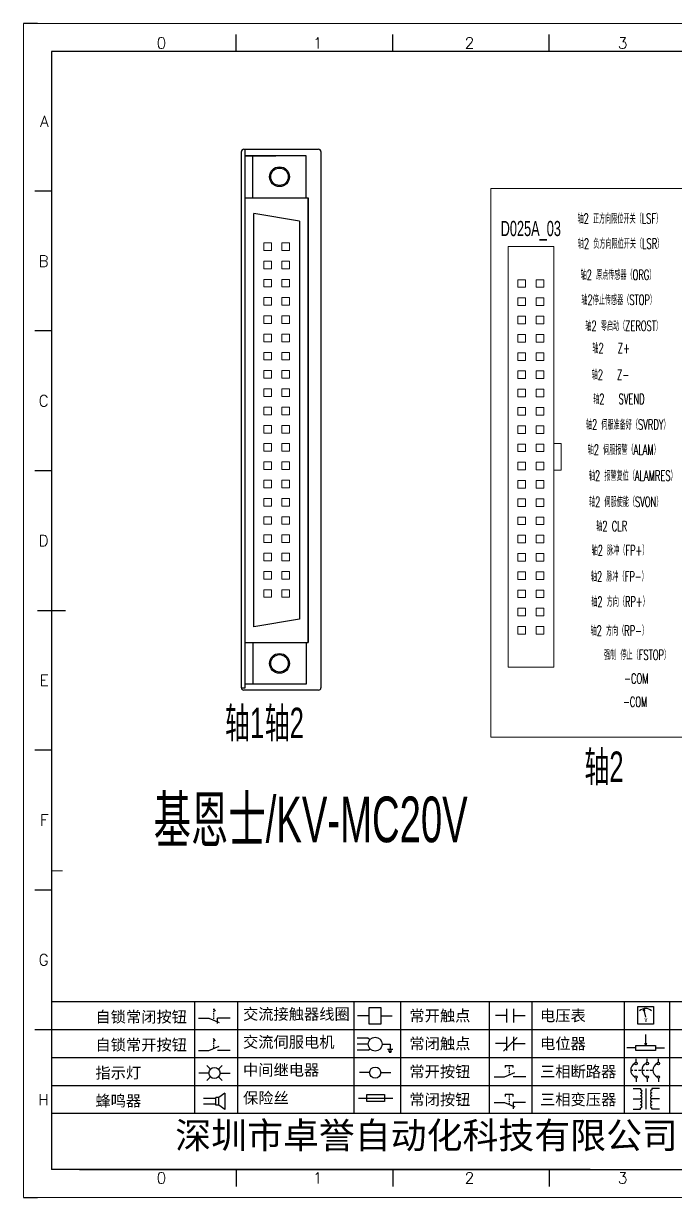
# Model space of a CAD drawing. Header units: millimetres. Extents: x 15130 to 37766, y 5931 to 11073.
# Drawn here: x 23331.7 to 23460.3, y 9752 to 9983.5 of the extents above; entities that cross this region are included whole.
import ezdxf
from ezdxf.enums import TextEntityAlignment as Align

# ---------------------------------------------------------------- set-up
doc = ezdxf.new("R2010")
doc.units = ezdxf.units.MM
doc.layers.add('1', color=3, linetype='Continuous', lineweight=20)
doc.layers.add('Dimension', color=3, linetype='Continuous', lineweight=13)
doc.layers.add('AE_BOR', color=1, linetype='Continuous')
doc.layers.add('Z_OM_GAIKEI', color=7, linetype='Continuous')
doc.styles.get("Standard").update_dxf_attribs({"font": ''})
doc.styles.add('WD', font='romans.shx', dxfattribs={"bigfont": 'gbcbig.shx'})
doc.styles.add('样式 8', font='arial.ttf')
doc.styles.add('汉字', font='')
doc.styles.get('Standard').set_extended_font_data('SimSun')
doc.styles.get('汉字').set_extended_font_data('新宋体')

# ---------------------------------------------------------------- blocks, each defined once
blk = doc.blocks.new('*U8')
at = {"linetype": 'ByBlock'}
for p, q in [((-1909.23, -780.45), (-1909.23, -780.67)), ((-1909.23, -780.45), (-1908.92, -780.84)), ((-1909.23, -780.84), (-1909.23, -781.05)), ((-1911.92, -782.07), (-1910.06, -782.07)), ((-1910.06, -782.07), (-1908.18, -782.88)), ((-1909.23, -781.23), (-1909.23, -781.44)), ((-1909.23, -781.61), (-1909.23, -781.83)), ((-1909.23, -782), (-1909.23, -782.21)), ((-1909.23, -782.38), (-1909.23, -782.43)), ((-1908.52, -783.07), (-1908.52, -782.07)), ((-1906.25, -782.07), (-1908.52, -782.07))]:
    blk.add_line(p, q, dxfattribs=at)
blk = doc.blocks.new('*U11')
at = {"linetype": 'ByBlock'}
for p, q in [((-1908.88, -791.17), (-1909.23, -790.71)), ((-1909.23, -790.71), (-1909.23, -790.92)), ((-1909.23, -791.09), (-1909.23, -791.31)), ((-1909.23, -791.48), (-1909.23, -791.69)), ((-1911.92, -792.89), (-1910.06, -792.89)), ((-1910.06, -792.89), (-1908.18, -792.08)), ((-1909.23, -791.86), (-1909.23, -792.08)), ((-1909.23, -792.25), (-1909.23, -792.47)), ((-1906.25, -792.89), (-1908.52, -792.89))]:
    blk.add_line(p, q, dxfattribs=at)
blk = doc.blocks.new('蜂鸣器')
at = {"linetype": 'ByBlock'}
for p, q in [((-1907.17, -795.53), (-1908.25, -796.26)), ((-1907.17, -795.53), (-1907.17, -798.41)), ((-1908.8, -796.48), (-1911.01, -796.48)), ((-1908.8, -797.46), (-1911.01, -797.46)), ((-1908.25, -796.26), (-1908.8, -796.26)), ((-1908.8, -797.68), (-1908.8, -796.26)), ((-1908.25, -797.68), (-1908.8, -797.68)), ((-1908.25, -797.68), (-1908.25, -796.26)), ((-1907.17, -798.41), (-1908.25, -797.68))]:
    blk.add_line(p, q, dxfattribs=at)
blk = doc.blocks.new('指示灯')
at = {"linetype": 'ByBlock'}
for p, q in [((-1854.25, -776.92), (-1856.06, -776.92)), ((-1854.62, -775.59), (-1853.97, -776.23)), ((-1851.9, -775.59), (-1852.54, -776.23)), ((-1852.26, -776.92), (-1850.45, -776.92)), ((-1854.62, -778.25), (-1853.97, -777.61)), ((-1851.9, -778.25), (-1852.54, -777.61))]:
    blk.add_line(p, q, dxfattribs=at)
blk.add_circle((-1853.26, -776.92), 0.992, dxfattribs=at)
blk = doc.blocks.new('交流接触器线圈')
at = {"linetype": 'ByBlock'}
for p, q in [((-1880.82, -781.77), (-1882.87, -781.77)), ((-1878.72, -781.77), (-1876.67, -781.77))]:
    blk.add_line(p, q, dxfattribs=at)
blk.add_lwpolyline([(-1880.82, -780.28), (-1878.72, -780.28), (-1878.72, -783.26), (-1880.82, -783.26)], close=True, dxfattribs=at)
blk = doc.blocks.new('交流伺服电机')
at = {"linetype": 'ByBlock'}
for p, q in [((-1880.97, -785.75), (-1882.94, -785.75)), ((-1880.97, -786.85), (-1882.94, -786.85)), ((-1880.97, -785.75), (-1880.65, -786.03)), ((-1878.49, -786.85), (-1877.07, -786.85)), ((-1877.07, -786.85), (-1877.07, -787.72)), ((-1880.97, -787.94), (-1882.94, -787.94)), ((-1880.97, -787.94), (-1880.65, -787.67)), ((-1877.54, -787.72), (-1876.59, -787.72)), ((-1877.38, -788.01), (-1876.75, -788.01)), ((-1877.23, -788.29), (-1876.9, -788.29))]:
    blk.add_line(p, q, dxfattribs=at)
blk.add_circle((-1879.73, -786.85), 1.24, dxfattribs=at)
blk = doc.blocks.new('中间继电器')
at = {"linetype": 'ByBlock'}
for p, q in [((-1880.72, -791.92), (-1882.54, -791.92)), ((-1878.74, -791.92), (-1876.92, -791.92))]:
    blk.add_line(p, q, dxfattribs=at)
blk.add_circle((-1879.73, -791.92), 0.992, dxfattribs=at)
blk = doc.blocks.new('保险丝')
at = {"linetype": 'ByBlock'}
blk.add_line((-1882.72, -796.49), (-1876.55, -796.49), dxfattribs=at)
blk.add_lwpolyline([(-1881.2, -795.86), (-1878.06, -795.86), (-1878.06, -797.12), (-1881.2, -797.12)], close=True, dxfattribs=at)
blk = doc.blocks.new('常开按钮')
at = {"linetype": 'ByBlock'}
for p, q in [((-1910.06, -787.73), (-1908.18, -786.93)), ((-1909.9, -785.68), (-1908.56, -785.68)), ((-1909.9, -785.68), (-1909.9, -786.07)), ((-1909.23, -785.68), (-1909.23, -785.89)), ((-1909.23, -786.06), (-1909.23, -786.28)), ((-1909.23, -786.45), (-1909.23, -786.67)), ((-1909.23, -786.84), (-1909.23, -787.05)), ((-1909.23, -787.22), (-1909.23, -787.38)), ((-1908.56, -785.68), (-1908.56, -786.07)), ((-1911.92, -787.73), (-1910.06, -787.73)), ((-1906.25, -787.73), (-1908.52, -787.73))]:
    blk.add_line(p, q, dxfattribs=at)
blk = doc.blocks.new('常开触点')
at = {"linetype": 'ByBlock'}
for p, q in [((-1853.82, -782.99), (-1853.82, -780.56)), ((-1852.6, -782.99), (-1852.6, -780.56)), ((-1853.82, -781.77), (-1855.88, -781.77)), ((-1852.6, -781.77), (-1850.55, -781.77))]:
    blk.add_line(p, q, dxfattribs=at)
blk = doc.blocks.new('常闭触点')
at = {"linetype": 'ByBlock'}
for p, q in [((-1853.82, -786.77), (-1855.88, -786.77)), ((-1852.01, -785.66), (-1854.43, -788.1)), ((-1853.82, -787.99), (-1853.82, -785.56)), ((-1852.6, -787.99), (-1852.6, -785.56)), ((-1852.6, -786.77), (-1850.55, -786.77))]:
    blk.add_line(p, q, dxfattribs=at)
blk = doc.blocks.new('常闭按钮')
at = {"linetype": 'ByBlock'}
for p, q in [((-1854.11, -790.83), (-1852.77, -790.83)), ((-1854.11, -790.83), (-1854.11, -791.22)), ((-1853.44, -790.83), (-1853.44, -791.04)), ((-1853.44, -791.21), (-1853.44, -791.43)), ((-1853.44, -791.6), (-1853.44, -791.82)), ((-1852.77, -790.83), (-1852.77, -791.22)), ((-1856.13, -792.28), (-1854.28, -792.28)), ((-1854.28, -792.28), (-1852.4, -793.09)), ((-1853.44, -791.99), (-1853.44, -792.2)), ((-1853.44, -792.37), (-1853.44, -792.53)), ((-1850.47, -792.28), (-1852.73, -792.28)), ((-1852.73, -792.28), (-1852.73, -793.43))]:
    blk.add_line(p, q, dxfattribs=at)
blk = doc.blocks.new('电压表')
at = {"linetype": 'ByBlock'}
for p, q in [((-1814.84, -780.75), (-1814.91, -781.13)), ((-1814.6, -781.05), (-1814.91, -781.13)), ((-1814.84, -780.75), (-1814.46, -782.26)), ((-1814.84, -780.75), (-1814.6, -781.05))]:
    blk.add_line(p, q, dxfattribs=at)
blk.add_lwpolyline([(-1815.84, -780.34), (-1813.07, -780.34), (-1813.07, -783.49), (-1815.84, -783.49)], close=True, dxfattribs=at)
blk.add_arc((-1814.46, -782.26), 1.56, 46.8313, 133.1687, dxfattribs=at)
at = {"linetype": 'ByBlock', "insert": (-1814.7, -782.39), "char_height": 0.75, "width": 0.6768, "attachment_point": 1}
blk.add_mtext('V', dxfattribs=at)
blk = doc.blocks.new('电位器')
at = {"linetype": 'ByBlock'}
for p, q in [((-1814.45, -787.3), (-1814.45, -785.39)), ((-1814.45, -787.3), (-1814.62, -786.96)), ((-1814.62, -786.96), (-1814.27, -786.96)), ((-1814.45, -787.3), (-1814.27, -786.96)), ((-1816.21, -787.75), (-1817.79, -787.75)), ((-1812.68, -787.75), (-1811.1, -787.75))]:
    blk.add_line(p, q, dxfattribs=at)
blk.add_lwpolyline([(-1816.21, -787.3), (-1812.68, -787.3), (-1812.68, -788.2), (-1816.21, -788.2)], close=True, dxfattribs=at)
blk = doc.blocks.new('三相断路器')
at = {"linetype": 'ByBlock'}
for p, q in [((-1816.17, -790.33), (-1816.17, -789.7)), ((-1814.17, -790.33), (-1814.17, -789.7)), ((-1812.18, -790.33), (-1812.18, -789.7)), ((-1817.14, -791.74), (-1816.72, -791.74)), ((-1816.45, -791.74), (-1816.03, -791.74)), ((-1816.17, -793.19), (-1816.17, -793.83)), ((-1815.76, -791.74), (-1815.34, -791.74)), ((-1815.07, -791.74), (-1814.65, -791.74)), ((-1814.38, -791.74), (-1813.96, -791.74)), ((-1814.17, -793.19), (-1814.17, -793.83)), ((-1813.69, -791.74), (-1813.27, -791.74)), ((-1812.18, -793.19), (-1812.18, -793.83))]:
    blk.add_line(p, q, dxfattribs=at)
for centre in [(-1816.17, -790.55), (-1814.17, -790.55), (-1812.18, -790.55), (-1816.17, -792.98), (-1814.17, -792.98), (-1812.18, -792.98)]:
    blk.add_circle(centre, 0.219, dxfattribs=at)
for centre in [(-1815.81, -791.74), (-1813.82, -791.74), (-1811.83, -791.74)]:
    blk.add_arc(centre, 1.32, 115.5791, 244.4209, dxfattribs=at)
blk = doc.blocks.new('三相变压器')
at = {"linetype": 'ByBlock'}
for p, q in [((-1816.69, -795.03), (-1815.37, -795.03)), ((-1815.37, -795.03), (-1815.37, -795.24)), ((-1814.34, -798.7), (-1814.34, -795.04)), ((-1812, -795.03), (-1813.32, -795.03)), ((-1813.32, -795.03), (-1813.32, -795.24)), ((-1816.69, -796.87), (-1815.37, -796.87)), ((-1812, -796.87), (-1813.32, -796.87)), ((-1816.69, -798.71), (-1815.37, -798.71)), ((-1815.37, -798.71), (-1815.37, -798.5)), ((-1813.32, -798.71), (-1813.32, -798.5)), ((-1812, -798.71), (-1813.32, -798.71))]:
    blk.add_line(p, q, dxfattribs=at)
for centre, start, end in [((-1815.37, -795.51), 270, 90), ((-1815.37, -796.06), 270, 90), ((-1813.32, -795.51), 90, 270), ((-1813.32, -796.06), 90, 270), ((-1815.37, -796.6), 270, 90), ((-1815.37, -797.14), 270, 90), ((-1815.37, -797.68), 270, 90), ((-1815.37, -798.23), 270, 90), ((-1813.32, -796.6), 90, 270), ((-1813.32, -797.14), 90, 270), ((-1813.32, -797.68), 90, 270), ((-1813.32, -798.23), 90, 270)]:
    blk.add_arc(centre, 0.271, start, end, dxfattribs=at)
blk = doc.blocks.new('电控横A4')
for p, q in [((292, -5), (5, -5)), ((5, -5), (5, -205)), ((10.03, -205), (289.53, -205))]:
    blk.add_line(p, q)
at = {"lineweight": 9, "ltscale": 0.1}
for p, q in [((5, -151.57), (7, -151.57)), ((101.34, -205), (130.8, -205))]:
    blk.add_line(p, q, dxfattribs=at)
at = {"linetype": 'ByBlock'}
for p, q in [((292, -175), (5, -175)), ((292, -180), (5, -180)), ((292, -185), (5, -185)), ((292, -190), (5, -190)), ((292, -195), (5, -195))]:
    blk.add_line(p, q, dxfattribs=at)
at = {"color": 0, "lineweight": -2}
for p, q in [((30.58, -175), (30.58, -195)), ((38.26, -175), (38.26, -195)), ((59.05, -175), (59.05, -195)), ((67.4, -175), (67.4, -195)), ((83.26, -175), (83.26, -195)), ((90.91, -175), (90.91, -195)), ((107.4, -175), (107.4, -195)), ((115.5, -175), (115.5, -195))]:
    blk.add_line(p, q, dxfattribs=at)
at = {"color": 0, "ltscale": 2}
blk.add_line((101.34, -205), (5, -205), dxfattribs=at)
at = {"layer": 'AE_BOR', "lineweight": 30}
for p, q in [((2.53, 0), (0, 0)), ((0, -210), (2.53, -210))]:
    blk.add_line(p, q, dxfattribs=at)
at = {"layer": 'AE_BOR', "color": 1, "lineweight": 15}
for p, q in [((0, 0), (297, 0)), ((0, -210), (0, 0)), ((297, -210), (0, -210))]:
    blk.add_line(p, q, dxfattribs=at)
at = {"layer": 'AE_BOR'}
for p, q in [((38.03, -5), (38.03, -2)), ((66.03, -5), (66.03, -2)), ((94.03, -5), (94.03, -2)), ((5, -30), (2, -30)), ((5, -55), (2, -55)), ((5, -80), (2, -80)), ((5, -130), (2, -130)), ((5, -155), (2, -155)), ((5, -180), (2, -180)), ((38.03, -205), (38.03, -208)), ((66.03, -205), (66.03, -208)), ((94.03, -205), (94.03, -208))]:
    blk.add_line(p, q, dxfattribs=at)
at = {"layer": 'AE_BOR', "color": 2, "lineweight": 30}
blk.add_line((2.5, -105), (7.5, -105), dxfattribs=at)
at = {"linetype": 'ByBlock'}
for name, p in [('*U8', (1943.19, 604.18)), ('交流接触器线圈', (1942.62, 604.27)), ('常开触点', (1940.27, 604.3)), ('电压表', (1925.71, 604.52)), ('*U11', (1943.19, 609.18)), ('交流伺服电机', (1942.62, 604.27)), ('常闭触点', (1940.27, 604.3)), ('电位器', (1925.71, 604.52)), ('指示灯', (1887.41, 589.18)), ('中间继电器', (1942.62, 604.27)), ('常开按钮', (1996.06, 599.3)), ('三相断路器', (1925.71, 604.52)), ('三相变压器', (1925.71, 604.52)), ('蜂鸣器', (1943.19, 604.18)), ('保险丝', (1942.62, 604.27)), ('常闭按钮', (1940.27, 599.3))]:
    blk.add_blockref(name, p, dxfattribs=at)
at = {"char_height": 2, "attachment_point": 1, "style": '汉字'}
for s, insert in [('{\\fKaiTi_GB2312|b0|i0|c134|p49;自锁常闭按钮}', (12.86, -176.69)), ('{\\fKaiTi_GB2312|b0|i0|c134|p49;交流接触器线圈}', (39.25, -176.19)), ('{\\fKaiTi_GB2312|b0|i0|c134|p49;常开触点}', (69.01, -176.48)), ('{\\fKaiTi_GB2312|b0|i0|c134|p49;电压表}', (92.37, -176.47)), ('{\\fKaiTi_GB2312|b0|i0|c134|p49;自锁常开按钮}', (12.86, -181.69)), ('{\\fKaiTi_GB2312|b0|i0|c134|p49;交流伺服电机}', (39.25, -181.19)), ('{\\fKaiTi_GB2312|b0|i0|c134|p49;常闭触点}', (69.01, -181.48)), ('{\\fKaiTi_GB2312|b0|i0|c134|p49;电位器}', (92.37, -181.47)), ('{\\fKaiTi_GB2312|b0|i0|c134|p49;指示灯}', (12.86, -186.69)), ('{\\fKaiTi_GB2312|b0|i0|c134|p49;中间继电器}', (39.25, -186.19)), ('{\\fKaiTi_GB2312|b0|i0|c134|p49;常开按钮}', (69.01, -186.48)), ('{\\fKaiTi_GB2312|b0|i0|c134|p49;三相断路器}', (92.37, -186.47)), ('{\\fKaiTi_GB2312|b0|i0|c134|p49;保险丝}', (39.25, -191.19)), ('{\\fKaiTi_GB2312|b0|i0|c134|p49;蜂鸣器}', (12.86, -191.69)), ('{\\fKaiTi_GB2312|b0|i0|c134|p49;常闭按钮}', (69.01, -191.48)), ('{\\fKaiTi_GB2312|b0|i0|c134|p49;三相变压器}', (92.37, -191.47))]:
    blk.add_mtext(s, dxfattribs=dict(at, insert=insert))
at = {"color": 0, "lineweight": -2, "insert": (27.14, -196.53), "char_height": 4.7064, "width": 96.1138, "attachment_point": 1}
blk.add_mtext('深圳市卓誉自动化科技有限公司', dxfattribs=at)
at = {"layer": 'AE_BOR', "style": 'WD'}
for s, p in [('0', (24.67, -4.5)), ('1', (52.6, -4.5)), ('2', (79.75, -4.5)), ('3', (107.15, -4.5)), ('0', (24.67, -207.5)), ('1', (52.6, -207.5)), ('2', (79.75, -207.5)), ('3', (107.15, -207.5))]:
    blk.add_text(s, height=2, dxfattribs=at).set_placement(p, align=Align.CENTER)
for s, p in [('A', (4.5, -17.5)), ('B', (4.5, -42.5)), ('C', (4.5, -67.5)), ('D', (4.5, -92.5)), ('E', (4.5, -117.5)), ('F', (4.5, -142.5)), ('G', (4.5, -167.5)), ('H', (4.5, -192.5))]:
    blk.add_text(s, height=2, dxfattribs=at).set_placement(p, align=Align.MIDDLE_RIGHT)

msp = doc.modelspace()

# ---------------------------------------------------------------- linework, layer by layer
at = {"lineweight": 0}
for points in [[(23379.081, 9940.214), (23380.581, 9940.214), (23380.581, 9938.714), (23379.081, 9938.714)], [(23382.681, 9940.214), (23384.181, 9940.214), (23384.181, 9938.714), (23382.681, 9938.714)], [(23427.251, 9856.522), (23427.251, 9939.472), (23436.251, 9939.472), (23436.251, 9856.522)], [(23379.081, 9936.614), (23380.581, 9936.614), (23380.581, 9935.114), (23379.081, 9935.114)], [(23382.681, 9936.614), (23384.181, 9936.614), (23384.181, 9935.114), (23382.681, 9935.114)], [(23379.081, 9933.014), (23380.581, 9933.014), (23380.581, 9931.514), (23379.081, 9931.514)], [(23382.681, 9933.014), (23384.181, 9933.014), (23384.181, 9931.514), (23382.681, 9931.514)], [(23430.701, 9931.447), (23429.201, 9931.447), (23429.201, 9932.947), (23430.701, 9932.947)], [(23434.301, 9931.447), (23432.801, 9931.447), (23432.801, 9932.947), (23434.301, 9932.947)], [(23379.081, 9929.414), (23380.581, 9929.414), (23380.581, 9927.914), (23379.081, 9927.914)], [(23382.681, 9929.414), (23384.181, 9929.414), (23384.181, 9927.914), (23382.681, 9927.914)], [(23430.701, 9927.847), (23429.201, 9927.847), (23429.201, 9929.347), (23430.701, 9929.347)], [(23434.301, 9927.847), (23432.801, 9927.847), (23432.801, 9929.347), (23434.301, 9929.347)], [(23379.081, 9925.814), (23380.581, 9925.814), (23380.581, 9924.314), (23379.081, 9924.314)], [(23382.681, 9925.814), (23384.181, 9925.814), (23384.181, 9924.314), (23382.681, 9924.314)], [(23430.701, 9924.247), (23429.201, 9924.247), (23429.201, 9925.747), (23430.701, 9925.747)], [(23434.301, 9924.247), (23432.801, 9924.247), (23432.801, 9925.747), (23434.301, 9925.747)], [(23379.081, 9922.214), (23380.581, 9922.214), (23380.581, 9920.714), (23379.081, 9920.714)], [(23382.681, 9922.214), (23384.181, 9922.214), (23384.181, 9920.714), (23382.681, 9920.714)], [(23430.701, 9920.647), (23429.201, 9920.647), (23429.201, 9922.147), (23430.701, 9922.147)], [(23434.301, 9920.647), (23432.801, 9920.647), (23432.801, 9922.147), (23434.301, 9922.147)], [(23379.081, 9918.614), (23380.581, 9918.614), (23380.581, 9917.114), (23379.081, 9917.114)], [(23382.681, 9918.614), (23384.181, 9918.614), (23384.181, 9917.114), (23382.681, 9917.114)], [(23430.701, 9917.047), (23429.201, 9917.047), (23429.201, 9918.547), (23430.701, 9918.547)], [(23434.301, 9917.047), (23432.801, 9917.047), (23432.801, 9918.547), (23434.301, 9918.547)], [(23379.081, 9915.014), (23380.581, 9915.014), (23380.581, 9913.514), (23379.081, 9913.514)], [(23382.681, 9915.014), (23384.181, 9915.014), (23384.181, 9913.514), (23382.681, 9913.514)], [(23430.701, 9913.447), (23429.201, 9913.447), (23429.201, 9914.947), (23430.701, 9914.947)], [(23434.301, 9913.447), (23432.801, 9913.447), (23432.801, 9914.947), (23434.301, 9914.947)], [(23379.081, 9911.414), (23380.581, 9911.414), (23380.581, 9909.914), (23379.081, 9909.914)], [(23382.681, 9911.414), (23384.181, 9911.414), (23384.181, 9909.914), (23382.681, 9909.914)], [(23430.701, 9909.847), (23429.201, 9909.847), (23429.201, 9911.347), (23430.701, 9911.347)], [(23434.301, 9909.847), (23432.801, 9909.847), (23432.801, 9911.347), (23434.301, 9911.347)], [(23379.081, 9907.814), (23380.581, 9907.814), (23380.581, 9906.314), (23379.081, 9906.314)], [(23382.681, 9907.814), (23384.181, 9907.814), (23384.181, 9906.314), (23382.681, 9906.314)], [(23430.701, 9906.247), (23429.201, 9906.247), (23429.201, 9907.747), (23430.701, 9907.747)], [(23434.301, 9906.247), (23432.801, 9906.247), (23432.801, 9907.747), (23434.301, 9907.747)], [(23379.081, 9904.214), (23380.581, 9904.214), (23380.581, 9902.714), (23379.081, 9902.714)], [(23382.681, 9904.214), (23384.181, 9904.214), (23384.181, 9902.714), (23382.681, 9902.714)], [(23430.701, 9902.647), (23429.201, 9902.647), (23429.201, 9904.147), (23430.701, 9904.147)], [(23434.301, 9902.647), (23432.801, 9902.647), (23432.801, 9904.147), (23434.301, 9904.147)], [(23379.081, 9900.614), (23380.581, 9900.614), (23380.581, 9899.114), (23379.081, 9899.114)], [(23382.681, 9900.614), (23384.181, 9900.614), (23384.181, 9899.114), (23382.681, 9899.114)], [(23430.701, 9899.047), (23429.201, 9899.047), (23429.201, 9900.547), (23430.701, 9900.547)], [(23434.301, 9899.047), (23432.801, 9899.047), (23432.801, 9900.547), (23434.301, 9900.547)], [(23437.751, 9895.372), (23436.251, 9895.372), (23436.251, 9900.622), (23437.751, 9900.622)], [(23379.081, 9897.014), (23380.581, 9897.014), (23380.581, 9895.514), (23379.081, 9895.514)], [(23382.681, 9897.014), (23384.181, 9897.014), (23384.181, 9895.514), (23382.681, 9895.514)], [(23430.701, 9895.447), (23429.201, 9895.447), (23429.201, 9896.947), (23430.701, 9896.947)], [(23434.301, 9895.447), (23432.801, 9895.447), (23432.801, 9896.947), (23434.301, 9896.947)], [(23379.081, 9893.414), (23380.581, 9893.414), (23380.581, 9891.914), (23379.081, 9891.914)], [(23382.681, 9893.414), (23384.181, 9893.414), (23384.181, 9891.914), (23382.681, 9891.914)], [(23430.701, 9891.847), (23429.201, 9891.847), (23429.201, 9893.347), (23430.701, 9893.347)], [(23434.301, 9891.847), (23432.801, 9891.847), (23432.801, 9893.347), (23434.301, 9893.347)], [(23379.081, 9889.814), (23380.581, 9889.814), (23380.581, 9888.314), (23379.081, 9888.314)], [(23382.681, 9889.814), (23384.181, 9889.814), (23384.181, 9888.314), (23382.681, 9888.314)], [(23430.701, 9888.247), (23429.201, 9888.247), (23429.201, 9889.747), (23430.701, 9889.747)], [(23434.301, 9888.247), (23432.801, 9888.247), (23432.801, 9889.747), (23434.301, 9889.747)], [(23379.081, 9886.214), (23380.581, 9886.214), (23380.581, 9884.714), (23379.081, 9884.714)], [(23382.681, 9886.214), (23384.181, 9886.214), (23384.181, 9884.714), (23382.681, 9884.714)], [(23430.701, 9884.647), (23429.201, 9884.647), (23429.201, 9886.147), (23430.701, 9886.147)], [(23434.301, 9884.647), (23432.801, 9884.647), (23432.801, 9886.147), (23434.301, 9886.147)], [(23379.081, 9882.614), (23380.581, 9882.614), (23380.581, 9881.114), (23379.081, 9881.114)], [(23382.681, 9882.614), (23384.181, 9882.614), (23384.181, 9881.114), (23382.681, 9881.114)], [(23430.701, 9881.047), (23429.201, 9881.047), (23429.201, 9882.547), (23430.701, 9882.547)], [(23434.301, 9881.047), (23432.801, 9881.047), (23432.801, 9882.547), (23434.301, 9882.547)], [(23379.081, 9879.014), (23380.581, 9879.014), (23380.581, 9877.514), (23379.081, 9877.514)], [(23382.681, 9879.014), (23384.181, 9879.014), (23384.181, 9877.514), (23382.681, 9877.514)], [(23430.701, 9877.447), (23429.201, 9877.447), (23429.201, 9878.947), (23430.701, 9878.947)], [(23434.301, 9877.447), (23432.801, 9877.447), (23432.801, 9878.947), (23434.301, 9878.947)], [(23379.081, 9875.414), (23380.581, 9875.414), (23380.581, 9873.914), (23379.081, 9873.914)], [(23382.681, 9875.414), (23384.181, 9875.414), (23384.181, 9873.914), (23382.681, 9873.914)], [(23430.701, 9873.847), (23429.201, 9873.847), (23429.201, 9875.347), (23430.701, 9875.347)], [(23434.301, 9873.847), (23432.801, 9873.847), (23432.801, 9875.347), (23434.301, 9875.347)], [(23379.081, 9871.814), (23380.581, 9871.814), (23380.581, 9870.314), (23379.081, 9870.314)], [(23382.681, 9871.814), (23384.181, 9871.814), (23384.181, 9870.314), (23382.681, 9870.314)], [(23430.701, 9870.247), (23429.201, 9870.247), (23429.201, 9871.747), (23430.701, 9871.747)], [(23434.301, 9870.247), (23432.801, 9870.247), (23432.801, 9871.747), (23434.301, 9871.747)], [(23430.701, 9866.647), (23429.201, 9866.647), (23429.201, 9868.147), (23430.701, 9868.147)], [(23434.301, 9866.647), (23432.801, 9866.647), (23432.801, 9868.147), (23434.301, 9868.147)], [(23430.701, 9863.047), (23429.201, 9863.047), (23429.201, 9864.547), (23430.701, 9864.547)], [(23434.301, 9863.047), (23432.801, 9863.047), (23432.801, 9864.547), (23434.301, 9864.547)]]:
    msp.add_lwpolyline(points, close=True, dxfattribs=at)
at = {"layer": '1', "color": 0, "linetype": 'Continuous', "lineweight": 13}
msp.add_lwpolyline([(23472.711, 9950.965), (23423.862, 9950.965), (23423.862, 9842.729), (23472.711, 9842.729)], close=True, dxfattribs=at)
at = {"layer": 'Z_OM_GAIKEI'}
for p, q in [((23374.693, 9852.466), (23374.693, 9958.216)), ((23375.143, 9958.666), (23389.896, 9958.666)), ((23375.443, 9852.466), (23375.443, 9958.666)), ((23390.346, 9958.216), (23390.346, 9852.466)), ((23375.443, 9957.374), (23381.443, 9957.374)), ((23387.442, 9957.374), (23375.443, 9957.374)), ((23375.443, 9853.154), (23375.443, 9957.374)), ((23376.943, 9949.124), (23376.942, 9957.374)), ((23387.443, 9949.124), (23387.442, 9957.374)), ((23375.443, 9949.124), (23387.818, 9949.124)), ((23375.443, 9949.124), (23387.818, 9949.124)), ((23387.818, 9949.124), (23387.818, 9861.404)), ((23387.818, 9861.404), (23387.818, 9949.124)), ((23377.131, 9864.524), (23377.131, 9946.004)), ((23386.131, 9944.504), (23377.131, 9946.004)), ((23386.131, 9944.504), (23386.131, 9866.024)), ((23386.131, 9866.024), (23377.131, 9864.524)), ((23375.443, 9861.404), (23387.818, 9861.404)), ((23376.943, 9861.404), (23376.942, 9853.154)), ((23387.443, 9861.404), (23387.442, 9853.154)), ((23374.693, 9852.466), (23375.443, 9852.466)), ((23389.896, 9852.016), (23375.143, 9852.016)), ((23387.442, 9853.154), (23375.443, 9853.154))]:
    msp.add_line(p, q, dxfattribs=at)
for centre, radius in [((23382.192, 9953.249), 1.95), ((23382.192, 9953.249), 1.725), ((23382.192, 9857.279), 1.95), ((23382.192, 9857.279), 1.725)]:
    msp.add_circle(centre, radius, dxfattribs=at)
for centre, start, end in [((23375.143, 9958.216), 90, 180.00001), ((23389.896, 9958.216), 0, 90), ((23375.143, 9852.466), 180.00001, 270), ((23389.896, 9852.466), 270, 0)]:
    msp.add_arc(centre, 0.45, start, end, dxfattribs=at)

# ---------------------------------------------------------------- block references
at = {"xscale": 1.1025, "yscale": 1.1025, "zscale": 1.1025}
msp.add_blockref('电控横A4', (23331.716, 9983.476), dxfattribs=at)

# ---------------------------------------------------------------- texts
at = {"lineweight": 0, "style": 'WD', "width": 0.6}
for s, p in [('轴2 正方向限位开关（LSF）', (23449.285, 9945.103)), ('轴2 负方向限位开关（LSR）', (23449.423, 9940.169)), ('轴2 原点传感器（ORG）', (23448.926, 9934.023)), ('轴2停止传感器（STOP）', (23449.064, 9929.067)), ('轴2 零启动（ZEROST）', (23450.046, 9923.938)), ('轴2   Z+', (23447.57, 9919.544)), ('轴2   Z-', (23447.432, 9914.303)), ('轴2   SVEND', (23449.105, 9909.534)), ('轴2 伺服准备好（SVRDY）', (23450.852, 9904.481)), ('轴2 伺服报警（ALAM）', (23450.055, 9899.525)), ('轴2 报警复位（ALAMRES）', (23451.838, 9894.396)), ('轴2 伺服使能（SVON）', (23450.449, 9889.253)), ('轴2 CLR', (23447.682, 9884.462)), ('轴2 脉冲（FP+）', (23449.32, 9879.693)), ('轴2 脉冲（FP-）', (23449.182, 9874.528)), ('轴2 方向（RP+）', (23449.32, 9869.572)), ('轴2 方向（RP-）', (23449.182, 9863.845)), ('强制 停止（FSTOP）', (23452.685, 9859.076)), ('-COM', (23452.547, 9854.285)), ('-COM', (23452.314, 9849.706))]:
    msp.add_text(s, height=2, dxfattribs=at).set_placement(p, align=Align.MIDDLE)
at = {"layer": 'Dimension', "lineweight": 0, "style": '样式 8', "width": 0.6}
for s, height, p in [('D025A_03', 3, (23425.79, 9941.544)), ('轴1', 6, (23371.444, 9842.542)), ('轴2', 6, (23379.287, 9842.542)), ('轴2', 6, (23442.308, 9833.905)), ('基恩士/KV-MC20V ', 9, (23357.375, 9822.017))]:
    msp.add_text(s, height=height, dxfattribs=at).set_placement(p)

doc.saveas('drawing.dxf')
